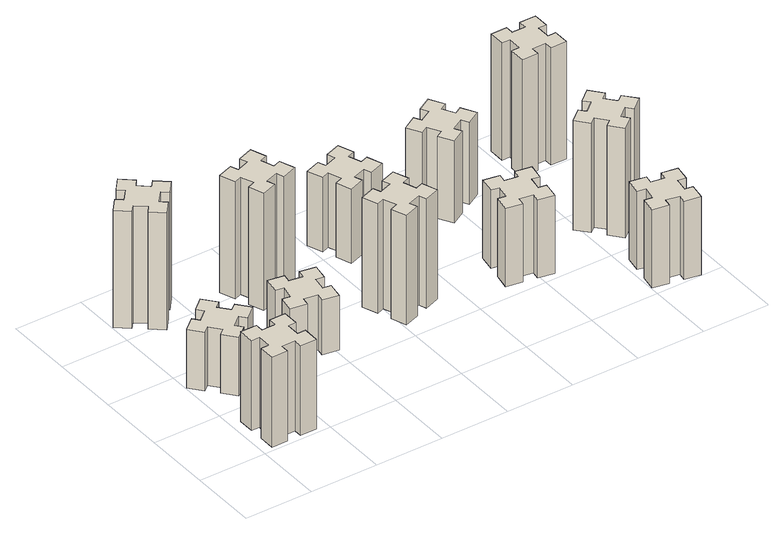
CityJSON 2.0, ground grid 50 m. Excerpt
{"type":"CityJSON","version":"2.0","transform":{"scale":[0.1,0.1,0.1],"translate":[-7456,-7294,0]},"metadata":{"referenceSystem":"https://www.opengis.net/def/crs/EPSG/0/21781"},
"CityObjects":{
"building1":{"type":"Building","attributes":{"class":"1000","function":"1000","usage":"1000","yearOfConstruction":2016,"roofType":"1000","measuredHeight":69,"storeysAboveGround":30,"storeysBelowGround":0},"geometry":[{"type":"Solid","lod":"1","boundaries":[[[[0,1,2,3,4,5,6,7,8,9,10,11,12,13,14,15,16,17,18,19]],[[17,16,20,21]],[[16,15,22,20]],[[15,14,23,22]],[[14,13,24,23]],[[13,12,25,24]],[[12,11,26,25]],[[11,10,27,26]],[[10,9,28,27]],[[9,8,29,28]],[[8,7,30,29]],[[7,6,31,30]],[[6,5,32,31]],[[5,4,33,32]],[[4,3,34,33]],[[3,2,35,34]],[[2,1,36,35]],[[1,0,37,36]],[[0,19,38,37]],[[19,18,39,38]],[[18,17,21,39]],[[24,25,26,27,28,29,30,31,32,33,34,35,36,37,38,39,21,20,22,23]]]]}]},
"building2":{"type":"Building","attributes":{"class":"1000","function":"1000","usage":"1000","yearOfConstruction":2016,"roofType":"1000","measuredHeight":45,"storeysAboveGround":30,"storeysBelowGround":0},"geometry":[{"type":"Solid","lod":"1","boundaries":[[[[40,41,42,43,44,45,46,47,48,49,50,51,52,53,54,55,56,57,58,59]],[[57,56,60,61]],[[56,55,62,60]],[[55,54,63,62]],[[54,53,64,63]],[[53,52,65,64]],[[52,51,66,65]],[[51,50,67,66]],[[50,49,68,67]],[[49,48,69,68]],[[48,47,70,69]],[[47,46,71,70]],[[46,45,72,71]],[[45,44,73,72]],[[44,43,74,73]],[[43,42,75,74]],[[42,41,76,75]],[[41,40,77,76]],[[40,59,78,77]],[[59,58,79,78]],[[58,57,61,79]],[[64,65,66,67,68,69,70,71,72,73,74,75,76,77,78,79,61,60,62,63]]]]}]},
"building3":{"type":"Building","attributes":{"class":"1000","function":"1000","usage":"1000","yearOfConstruction":2016,"roofType":"1000","measuredHeight":90,"storeysAboveGround":30,"storeysBelowGround":0},"geometry":[{"type":"Solid","lod":"1","boundaries":[[[[80,81,82,83,84,85,86,87,88,89,90,91,92,93,94,95,96,97,98,99]],[[97,96,100,101]],[[96,95,102,100]],[[95,94,103,102]],[[94,93,104,103]],[[93,92,105,104]],[[92,91,106,105]],[[91,90,107,106]],[[90,89,108,107]],[[89,88,109,108]],[[88,87,110,109]],[[87,86,111,110]],[[86,85,112,111]],[[85,84,113,112]],[[84,83,114,113]],[[83,82,115,114]],[[82,81,116,115]],[[81,80,117,116]],[[80,99,118,117]],[[99,98,119,118]],[[98,97,101,119]],[[104,105,106,107,108,109,110,111,112,113,114,115,116,117,118,119,101,100,102,103]]]]}]},
"building4":{"type":"Building","attributes":{"class":"1000","function":"1000","usage":"1000","yearOfConstruction":2016,"roofType":"1000","measuredHeight":42,"storeysAboveGround":30,"storeysBelowGround":0},"geometry":[{"type":"Solid","lod":"1","boundaries":[[[[120,121,122,123,124,125,126,127,128,129,130,131,132,133,134,135,136,137,138,139]],[[137,136,140,141]],[[136,135,142,140]],[[135,134,143,142]],[[134,133,144,143]],[[133,132,145,144]],[[132,131,146,145]],[[131,130,147,146]],[[130,129,148,147]],[[129,128,149,148]],[[128,127,150,149]],[[127,126,151,150]],[[126,125,152,151]],[[125,124,153,152]],[[124,123,154,153]],[[123,122,155,154]],[[122,121,156,155]],[[121,120,157,156]],[[120,139,158,157]],[[139,138,159,158]],[[138,137,141,159]],[[144,145,146,147,148,149,150,151,152,153,154,155,156,157,158,159,141,140,142,143]]]]}]},
"building5":{"type":"Building","attributes":{"class":"1000","function":"1000","usage":"1000","yearOfConstruction":2016,"roofType":"1000","measuredHeight":90,"storeysAboveGround":30,"storeysBelowGround":0},"geometry":[{"type":"Solid","lod":"1","boundaries":[[[[160,161,162,163,164,165,166,167,168,169,170,171,172,173,174,175,176,177,178,179]],[[177,176,180,181]],[[176,175,182,180]],[[175,174,183,182]],[[174,173,184,183]],[[173,172,185,184]],[[172,171,186,185]],[[171,170,187,186]],[[170,169,188,187]],[[169,168,189,188]],[[168,167,190,189]],[[167,166,191,190]],[[166,165,192,191]],[[165,164,193,192]],[[164,163,194,193]],[[163,162,195,194]],[[162,161,196,195]],[[161,160,197,196]],[[160,179,198,197]],[[179,178,199,198]],[[178,177,181,199]],[[184,185,186,187,188,189,190,191,192,193,194,195,196,197,198,199,181,180,182,183]]]]}]},
"building6":{"type":"Building","attributes":{"class":"1000","function":"1000","usage":"1000","yearOfConstruction":2016,"roofType":"1000","measuredHeight":84,"storeysAboveGround":30,"storeysBelowGround":0},"geometry":[{"type":"Solid","lod":"1","boundaries":[[[[200,201,202,203,204,205,206,207,208,209,210,211,212,213,214,215,216,217,218,219]],[[217,216,220,221]],[[216,215,222,220]],[[215,214,223,222]],[[214,213,224,223]],[[213,212,225,224]],[[212,211,226,225]],[[211,210,227,226]],[[210,209,228,227]],[[209,208,229,228]],[[208,207,230,229]],[[207,206,231,230]],[[206,205,232,231]],[[205,204,233,232]],[[204,203,234,233]],[[203,202,235,234]],[[202,201,236,235]],[[201,200,237,236]],[[200,219,238,237]],[[219,218,239,238]],[[218,217,221,239]],[[224,225,226,227,228,229,230,231,232,233,234,235,236,237,238,239,221,220,222,223]]]]}]},
"building7":{"type":"Building","attributes":{"class":"1000","function":"1000","usage":"1000","yearOfConstruction":2016,"roofType":"1000","measuredHeight":57,"storeysAboveGround":30,"storeysBelowGround":0},"geometry":[{"type":"Solid","lod":"1","boundaries":[[[[240,241,242,243,244,245,246,247,248,249,250,251,252,253,254,255,256,257,258,259]],[[257,256,260,261]],[[256,255,262,260]],[[255,254,263,262]],[[254,253,264,263]],[[253,252,265,264]],[[252,251,266,265]],[[251,250,267,266]],[[250,249,268,267]],[[249,248,269,268]],[[248,247,270,269]],[[247,246,271,270]],[[246,245,272,271]],[[245,244,273,272]],[[244,243,274,273]],[[243,242,275,274]],[[242,241,276,275]],[[241,240,277,276]],[[240,259,278,277]],[[259,258,279,278]],[[258,257,261,279]],[[264,265,266,267,268,269,270,271,272,273,274,275,276,277,278,279,261,260,262,263]]]]}]},
"building8":{"type":"Building","attributes":{"class":"1000","function":"1000","usage":"1000","yearOfConstruction":2016,"roofType":"1000","measuredHeight":60,"storeysAboveGround":30,"storeysBelowGround":0},"geometry":[{"type":"Solid","lod":"1","boundaries":[[[[280,281,282,283,284,285,286,287,288,289,290,291,292,293,294,295,296,297,298,299]],[[297,296,300,301]],[[296,295,302,300]],[[295,294,303,302]],[[294,293,304,303]],[[293,292,305,304]],[[292,291,306,305]],[[291,290,307,306]],[[290,289,308,307]],[[289,288,309,308]],[[288,287,310,309]],[[287,286,311,310]],[[286,285,312,311]],[[285,284,313,312]],[[284,283,314,313]],[[283,282,315,314]],[[282,281,316,315]],[[281,280,317,316]],[[280,299,318,317]],[[299,298,319,318]],[[298,297,301,319]],[[304,305,306,307,308,309,310,311,312,313,314,315,316,317,318,319,301,300,302,303]]]]}]},
"building9":{"type":"Building","attributes":{"class":"1000","function":"1000","usage":"1000","yearOfConstruction":2016,"roofType":"1000","measuredHeight":63,"storeysAboveGround":30,"storeysBelowGround":0},"geometry":[{"type":"Solid","lod":"1","boundaries":[[[[320,321,322,323,324,325,326,327,328,329,330,331,332,333,334,335,336,337,338,339]],[[337,336,340,341]],[[336,335,342,340]],[[335,334,343,342]],[[334,333,344,343]],[[333,332,345,344]],[[332,331,346,345]],[[331,330,347,346]],[[330,329,348,347]],[[329,328,349,348]],[[328,327,350,349]],[[327,326,351,350]],[[326,325,352,351]],[[325,324,353,352]],[[324,323,354,353]],[[323,322,355,354]],[[322,321,356,355]],[[321,320,357,356]],[[320,339,358,357]],[[339,338,359,358]],[[338,337,341,359]],[[344,345,346,347,348,349,350,351,352,353,354,355,356,357,358,359,341,340,342,343]]]]}]},
"building10":{"type":"Building","attributes":{"class":"1000","function":"1000","usage":"1000","yearOfConstruction":2016,"roofType":"1000","measuredHeight":60,"storeysAboveGround":30,"storeysBelowGround":0},"geometry":[{"type":"Solid","lod":"1","boundaries":[[[[360,361,362,363,364,365,366,367,368,369,370,371,372,373,374,375,376,377,378,379]],[[377,376,380,381]],[[376,375,382,380]],[[375,374,383,382]],[[374,373,384,383]],[[373,372,385,384]],[[372,371,386,385]],[[371,370,387,386]],[[370,369,388,387]],[[369,368,389,388]],[[368,367,390,389]],[[367,366,391,390]],[[366,365,392,391]],[[365,364,393,392]],[[364,363,394,393]],[[363,362,395,394]],[[362,361,396,395]],[[361,360,397,396]],[[360,379,398,397]],[[379,378,399,398]],[[378,377,381,399]],[[384,385,386,387,388,389,390,391,392,393,394,395,396,397,398,399,381,380,382,383]]]]}]},
"building11":{"type":"Building","attributes":{"class":"1000","function":"1000","usage":"1000","yearOfConstruction":2016,"roofType":"1000","measuredHeight":84,"storeysAboveGround":30,"storeysBelowGround":0},"geometry":[{"type":"Solid","lod":"1","boundaries":[[[[400,401,402,403,404,405,406,407,408,409,410,411,412,413,414,415,416,417,418,419]],[[417,416,420,421]],[[416,415,422,420]],[[415,414,423,422]],[[414,413,424,423]],[[413,412,425,424]],[[412,411,426,425]],[[411,410,427,426]],[[410,409,428,427]],[[409,408,429,428]],[[408,407,430,429]],[[407,406,431,430]],[[406,405,432,431]],[[405,404,433,432]],[[404,403,434,433]],[[403,402,435,434]],[[402,401,436,435]],[[401,400,437,436]],[[400,419,438,437]],[[419,418,439,438]],[[418,417,421,439]],[[424,425,426,427,428,429,430,431,432,433,434,435,436,437,438,439,421,420,422,423]]]]}]},
"building12":{"type":"Building","attributes":{"class":"1000","function":"1000","usage":"1000","yearOfConstruction":2016,"roofType":"1000","measuredHeight":90,"storeysAboveGround":30,"storeysBelowGround":0},"geometry":[{"type":"Solid","lod":"1","boundaries":[[[[440,441,442,443,444,445,446,447,448,449,450,451,452,453,454,455,456,457,458,459]],[[457,456,460,461]],[[456,455,462,460]],[[455,454,463,462]],[[454,453,464,463]],[[453,452,465,464]],[[452,451,466,465]],[[451,450,467,466]],[[450,449,468,467]],[[449,448,469,468]],[[448,447,470,469]],[[447,446,471,470]],[[446,445,472,471]],[[445,444,473,472]],[[444,443,474,473]],[[443,442,475,474]],[[442,441,476,475]],[[441,440,477,476]],[[440,459,478,477]],[[459,458,479,478]],[[458,457,461,479]],[[464,465,466,467,468,469,470,471,472,473,474,475,476,477,478,479,461,460,462,463]]]]}]}
},
"vertices":[
[295,315,0],[195,315,0],[195,375,0],[75,375,0],[75,255,0],[135,255,0],[135,155,0],[75,155,0],[75,35,0],[195,35,0],[195,95,0],[295,95,0],[295,35,0],[415,35,0],[415,155,0],[355,155,0],[355,255,0],[415,255,0],[415,375,0],[295,375,0],[355,255,690],[415,255,690],[355,155,690],[415,155,690],[415,35,690],[295,35,690],[295,95,690],[195,95,690],[195,35,690],[75,35,690],[75,155,690],[135,155,690],[135,255,690],[75,255,690],[75,375,690],[195,375,690],[195,315,690],[295,315,690],[295,375,690],[415,375,690],
[362,878,0],[297,954,0],[343,993,0],[266,1085,0],[174,1008,0],[213,962,0],[136,897,0],[98,943,0],[6,866,0],[83,774,0],[129,813,0],[193,736,0],[147,698,0],[224,606,0],[316,683,0],[278,729,0],[354,793,0],[393,747,0],[485,824,0],[408,916,0],[354,793,450],[393,747,450],[278,729,450],[316,683,450],[224,606,450],[147,698,450],[193,736,450],[129,813,450],[83,774,450],[6,866,450],[98,943,450],[136,897,450],[213,962,450],[174,1008,450],[266,1085,450],[343,993,450],[297,954,450],[362,878,450],[408,916,450],[485,824,450],
[354,1737,0],[278,1802,0],[316,1848,0],[224,1925,0],[147,1833,0],[193,1794,0],[129,1718,0],[83,1756,0],[6,1664,0],[98,1587,0],[136,1633,0],[213,1569,0],[174,1523,0],[266,1446,0],[343,1538,0],[297,1576,0],[362,1653,0],[408,1614,0],[485,1706,0],[393,1783,0],[362,1653,900],[408,1614,900],[297,1576,900],[343,1538,900],[266,1446,900],[174,1523,900],[213,1569,900],[136,1633,900],[98,1587,900],[6,1664,900],[83,1756,900],[129,1718,900],[193,1794,900],[147,1833,900],[224,1925,900],[316,1848,900],[278,1802,900],[354,1737,900],[393,1783,900],[485,1706,900],
[985,777,0],[1002,875,0],[1061,865,0],[1082,983,0],[964,1004,0],[954,945,0],[855,962,0],[866,1021,0],[747,1042,0],[727,924,0],[786,914,0],[768,815,0],[709,826,0],[688,707,0],[807,687,0],[817,746,0],[915,728,0],[905,669,0],[1023,648,0],[1044,767,0],[915,728,420],[905,669,420],[817,746,420],[807,687,420],[688,707,420],[709,826,420],[768,815,420],[786,914,420],[727,924,420],[747,1042,420],[866,1021,420],[855,962,420],[954,945,420],[964,1004,420],[1082,983,420],[1061,865,420],[1002,875,420],[985,777,420],[1044,767,420],[1023,648,420],
[995,1606,0],[901,1572,0],[880,1628,0],[767,1587,0],[809,1474,0],[865,1495,0],[899,1401,0],[843,1380,0],[884,1267,0],[997,1309,0],[976,1365,0],[1070,1399,0],[1090,1343,0],[1203,1384,0],[1162,1497,0],[1106,1476,0],[1072,1570,0],[1128,1590,0],[1087,1703,0],[974,1662,0],[1072,1570,900],[1128,1590,900],[1106,1476,900],[1162,1497,900],[1203,1384,900],[1090,1343,900],[1070,1399,900],[976,1365,900],[997,1309,900],[884,1267,900],[843,1380,900],[899,1401,900],[865,1495,900],[809,1474,900],[767,1587,900],[880,1628,900],[901,1572,900],[995,1606,900],[974,1662,900],[1087,1703,900],
[1746,836,0],[1712,930,0],[1768,950,0],[1727,1063,0],[1614,1022,0],[1635,966,0],[1541,932,0],[1520,988,0],[1407,947,0],[1449,834,0],[1505,855,0],[1539,761,0],[1483,740,0],[1524,627,0],[1637,669,0],[1616,725,0],[1710,759,0],[1730,703,0],[1843,744,0],[1802,857,0],[1710,759,840],[1730,703,840],[1616,725,840],[1637,669,840],[1524,627,840],[1483,740,840],[1539,761,840],[1505,855,840],[1449,834,840],[1407,947,840],[1520,988,840],[1541,932,840],[1635,966,840],[1614,1022,840],[1727,1063,840],[1768,950,840],[1712,930,840],[1746,836,840],[1802,857,840],[1843,744,840],
[1716,1465,0],[1810,1499,0],[1830,1443,0],[1943,1484,0],[1902,1597,0],[1846,1576,0],[1812,1670,0],[1868,1690,0],[1827,1803,0],[1714,1762,0],[1735,1706,0],[1641,1672,0],[1620,1728,0],[1507,1687,0],[1549,1574,0],[1605,1595,0],[1639,1501,0],[1583,1480,0],[1624,1367,0],[1737,1409,0],[1639,1501,570],[1583,1480,570],[1605,1595,570],[1549,1574,570],[1507,1687,570],[1620,1728,570],[1641,1672,570],[1735,1706,570],[1714,1762,570],[1827,1803,570],[1868,1690,570],[1812,1670,570],[1846,1576,570],[1902,1597,570],[1943,1484,570],[1830,1443,570],[1810,1499,570],[1716,1465,570],[1737,1409,570],[1624,1367,570],
[2366,814,0],[2348,715,0],[2289,726,0],[2268,607,0],[2387,587,0],[2397,646,0],[2495,628,0],[2485,569,0],[2603,548,0],[2624,667,0],[2565,677,0],[2582,775,0],[2641,765,0],[2662,883,0],[2544,904,0],[2534,845,0],[2435,862,0],[2446,921,0],[2327,942,0],[2307,824,0],[2435,862,600],[2446,921,600],[2534,845,600],[2544,904,600],[2662,883,600],[2641,765,600],[2582,775,600],[2565,677,600],[2624,667,600],[2603,548,600],[2485,569,600],[2495,628,600],[2397,646,600],[2387,587,600],[2268,607,600],[2289,726,600],[2348,715,600],[2366,814,600],[2307,824,600],[2327,942,600],
[2586,1597,0],[2536,1684,0],[2588,1714,0],[2528,1818,0],[2424,1758,0],[2454,1706,0],[2367,1656,0],[2337,1708,0],[2233,1648,0],[2293,1544,0],[2345,1574,0],[2395,1487,0],[2343,1457,0],[2403,1353,0],[2507,1413,0],[2477,1465,0],[2564,1515,0],[2594,1463,0],[2698,1523,0],[2638,1627,0],[2564,1515,630],[2594,1463,630],[2477,1465,630],[2507,1413,630],[2403,1353,630],[2343,1457,630],[2395,1487,630],[2345,1574,630],[2293,1544,630],[2233,1648,630],[2337,1708,630],[2367,1656,630],[2454,1706,630],[2424,1758,630],[2528,1818,630],[2588,1714,630],[2536,1684,630],[2586,1597,630],[2638,1627,630],[2698,1523,630],
[3137,106,0],[3235,88,0],[3225,29,0],[3343,8,0],[3364,127,0],[3305,137,0],[3322,235,0],[3381,225,0],[3402,343,0],[3284,364,0],[3274,305,0],[3175,322,0],[3186,381,0],[3067,402,0],[3047,284,0],[3106,274,0],[3088,175,0],[3029,186,0],[3008,67,0],[3127,47,0],[3088,175,600],[3029,186,600],[3106,274,600],[3047,284,600],[3067,402,600],[3186,381,600],[3175,322,600],[3274,305,600],[3284,364,600],[3402,343,600],[3381,225,600],[3322,235,600],[3305,137,600],[3364,127,600],[3343,8,600],[3225,29,600],[3235,88,600],[3137,106,600],[3127,47,600],[3008,67,600],
[3322,878,0],[3257,954,0],[3303,993,0],[3226,1085,0],[3134,1008,0],[3173,962,0],[3096,897,0],[3058,943,0],[2966,866,0],[3043,774,0],[3089,813,0],[3153,736,0],[3107,698,0],[3184,606,0],[3276,683,0],[3238,729,0],[3314,793,0],[3353,747,0],[3445,824,0],[3368,916,0],[3314,793,840],[3353,747,840],[3238,729,840],[3276,683,840],[3184,606,840],[3107,698,840],[3153,736,840],[3089,813,840],[3043,774,840],[2966,866,840],[3058,943,840],[3096,897,840],[3173,962,840],[3134,1008,840],[3226,1085,840],[3303,993,840],[3257,954,840],[3322,878,840],[3368,916,840],[3445,824,840],
[3155,1575,0],[3255,1575,0],[3255,1515,0],[3375,1515,0],[3375,1635,0],[3315,1635,0],[3315,1735,0],[3375,1735,0],[3375,1855,0],[3255,1855,0],[3255,1795,0],[3155,1795,0],[3155,1855,0],[3035,1855,0],[3035,1735,0],[3095,1735,0],[3095,1635,0],[3035,1635,0],[3035,1515,0],[3155,1515,0],[3095,1635,900],[3035,1635,900],[3095,1735,900],[3035,1735,900],[3035,1855,900],[3155,1855,900],[3155,1795,900],[3255,1795,900],[3255,1855,900],[3375,1855,900],[3375,1735,900],[3315,1735,900],[3315,1635,900],[3375,1635,900],[3375,1515,900],[3255,1515,900],[3255,1575,900],[3155,1575,900],[3155,1515,900],[3035,1515,900]
]}
